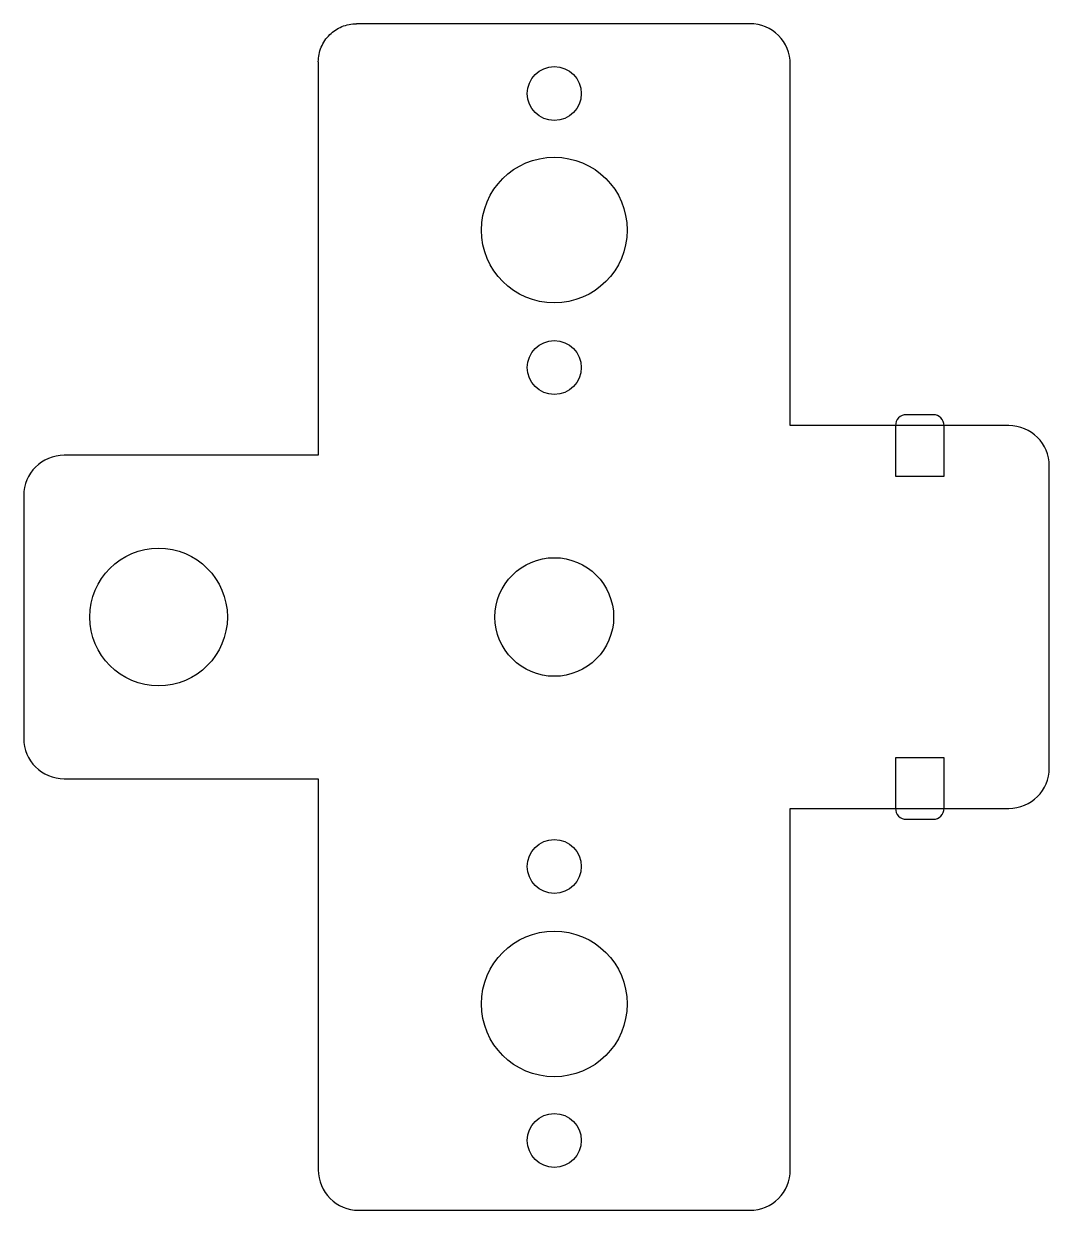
# Model space of a CAD drawing. Header units: millimetres. Extents: x -42.7 to -23.7, y -11.2 to 10.8.
import ezdxf

# ---------------------------------------------------------------- set-up
doc = ezdxf.new("R2010")
doc.units = ezdxf.units.MM
doc.layers.get('0').update_dxf_attribs({"linetype": 'CONTINUOUS'})

msp = doc.modelspace()

# ---------------------------------------------------------------- linework, layer by layer
for p, q in [((-29.225, 10.825), (-36.518, 10.825)), ((-37.225, 10.118), (-37.225, 2.825)), ((-28.475, 3.375), (-28.475, 10.075)), ((-24.425, 3.375), (-28.475, 3.375)), ((-37.225, 2.825), (-41.935, 2.825)), ((-23.675, -2.975), (-23.675, 2.625)), ((-42.685, 2.075), (-42.685, -2.425)), ((-41.935, -3.175), (-37.225, -3.175)), ((-37.225, -3.175), (-37.225, -10.425)), ((-28.475, -10.425), (-28.475, -3.725)), ((-28.475, -3.725), (-24.425, -3.725)), ((-36.475, -11.175), (-29.225, -11.175))]:
    msp.add_line(p, q)
for points in [[(-25.625, 3.375, 0.414214), (-25.825, 3.575), (-26.325, 3.575, 0.414214), (-26.525, 3.375), (-26.525, 2.435), (-25.625, 2.435)], [(-25.825, -3.925, 0.414214), (-25.625, -3.725), (-25.625, -2.785), (-26.525, -2.785), (-26.525, -3.725, 0.414214), (-26.325, -3.925)]]:
    msp.add_lwpolyline(points, format="xyb", close=True)
for centre, radius in [((-32.85, 9.53), 0.5), ((-32.85, 7), 1.35), ((-32.85, 4.45), 0.5), ((-40.185, -0.175), 1.275), ((-32.85, -0.175), 1.1), ((-32.85, -4.8), 0.5), ((-32.85, -7.35), 1.35), ((-32.85, -9.88), 0.5)]:
    msp.add_circle(centre, radius)
for centre, start, end in [((-29.225, 10.075), 0, 90), ((-24.425, 2.625), 0, 90), ((-41.935, 2.075), 90, 180), ((-41.935, -2.425), 180, 270), ((-24.425, -2.975), 270, 360), ((-36.475, -10.425), 180, 270), ((-29.225, -10.425), 270, 360)]:
    msp.add_arc(centre, 0.75, start, end)
msp.add_open_spline([(-37.225, 10.118), (-37.225, 10.211), (-37.207, 10.304), (-37.134, 10.477), (-37.081, 10.556), (-36.949, 10.686), (-36.872, 10.737), (-36.702, 10.807), (-36.611, 10.825), (-36.518, 10.825)], degree=3, knots=[0, 0, 0, 0, 0.0280098, 0.0280098, 0.0563604, 0.0563604, 0.0836161, 0.0836161, 0.1114279, 0.1114279, 0.1114279, 0.1114279])

doc.saveas('drawing.dxf')
